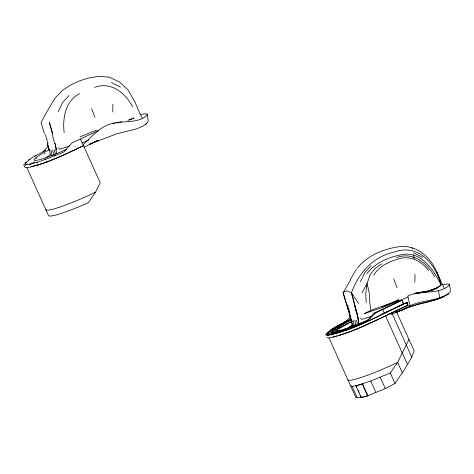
<?xml version="1.0" encoding="UTF-8"?>
<svg xmlns="http://www.w3.org/2000/svg" width="474" height="474" viewBox="0 0 474 474"><rect width="100%" height="100%" fill="white"/><g stroke="black" fill="none" stroke-linecap="round" stroke-linejoin="round"><path stroke-width="0.71" d="M112.782 111.983L112.895 104.268M414.863 282.196L414.981 274.482M139.818 114.584L145.299 113.801L147.224 114.139L146.798 115.478C138.242 123.122 125.871 120.888 115.389 122.796C101.608 124.721 92.821 135.611 83.347 144.552M442.556 284.649L447.385 284.015L449.311 284.353L448.878 285.686C437.372 295.349 420.74 289.478 407.8 295.983L410.046 305.777L395.109 313M408.985 339.473L397.615 362.373L390.298 372.985L370.769 381.037L355.909 385.854L361.224 397.65L367.587 395.855L385.297 388.579L395.02 383.472C401.976 373.062 409.678 362.77 414.223 351.098L396.033 310.725M358.936 323.801L357.141 313.587L351.489 292.772C358.759 272.698 372.866 256.837 394.214 252.032C418.607 243.369 435.286 263.591 441.152 285.052C436.204 289.904 429.243 291.119 422.761 292.654M26.965 167.808L48.437 215.474A42.5 4.651 -24.2 0 0 88.211 202.783L95.529 192.166L100.198 182.763L82.606 143.705M58.243 111.544L62.989 102.046L69.05 95.452M360.323 281.752L365.069 272.254L371.13 265.665M51.305 155.039L51.98 155.039L50.937 149.956M353.391 325.247L354.066 325.247L353.023 320.163M362.029 292.731L367.089 283.399L370.289 274.476L375.307 268.308L381.641 263.894M354.807 320.163L355.755 325.247L352.378 325.247L349.433 313.587L343.117 292.772L350.582 279.779M350.428 279.429L356.537 268.995M83.88 145.583C65.305 154.133 46.754 164.022 26.491 167.766L24.826 167.144L23.7 164.644L25.229 163.963C29.915 157.415 38.424 154.737 45.083 150.596M326.912 337.352L328.577 337.98C356.851 332.31 382.032 316.715 408.09 305.114L406.965 302.613C380.906 314.215 355.725 329.809 327.451 335.479L325.786 334.857C330.816 327.937 339.828 325.051 346.95 320.697M325.786 334.857L336.232 330.182C339.888 325.075 346.547 323.055 351.696 319.749M373.702 275.24C378.868 266.424 388.591 261.808 398.047 259.053C409.98 255.006 421.475 260.913 428.573 270.601M368.245 320.347C356.845 325.123 345.475 330.769 333.169 332.718L331.776 332.173C336.244 325.146 346.411 324.489 350.956 317.556M89.918 144.108L117.054 133.698L136.417 128.975L142.911 126.149L146.519 123.684L148.214 121.012L147.224 114.139M366.876 273.711C375.627 261.974 390.386 256.517 404.381 254.188C422.814 252.849 433.906 270.66 441.152 285.052L432.922 290.106M48.484 146.004L43.762 151.259L42.962 151.443L45.504 150.169M350.57 316.211C345.108 324.891 332.973 325.828 327.315 334.17L328.891 334.78C356.507 329.211 381.066 313.918 406.532 302.613L406.965 302.613M64.897 150.726L72.054 142.846L98.924 130.314M367.131 321.656L366.977 320.934L374.134 313.059L402.023 300.202L403.718 303.97L394.718 308.147M357.378 268.094C367.818 255.113 384.236 248.542 400.423 246.563C416.273 245.242 430.238 256.582 436.086 270.719M367.095 321.473L375.402 313.059L402.023 300.202M54.581 155.946L65.051 151.443M356.661 326.159L359.108 323.736L368.766 319.577M55.707 158.446L68.138 152.829M357.787 328.654L358.148 328.304L349.368 331.759M50.232 154.613L45.705 158.073M350.819 318.487L343.117 292.772L344.77 291.451L346.648 290.793L351.489 292.772L358.664 303.532M347.792 328.281L352.318 324.826M79.561 93.68C65.43 100.755 62.396 118.251 64.144 132.554M44.752 159.815L54.937 155.591M45.877 162.315L56.062 158.091M346.838 330.023L351.832 326.604L359.108 323.736M347.963 332.523L348.692 332.019L341.185 334.638M336.125 329.815L351.886 321.283M336.119 330.159L352.259 321.313M349.539 327.03L351.945 325.602M36.237 162.778L45.486 159.311M37.363 165.278L46.612 161.812M338.323 332.991L345.522 328.796L351.832 326.604M339.449 335.491L340.504 334.875L338.377 335.474M398.604 299.473C387.732 305.529 375.159 307.484 364.429 313.61L380.675 308.106L408.061 297.109M355.909 385.854L362.58 383.893L367.895 395.689L362.231 397.283M361.224 397.65L361.526 397.479L360.637 395.517M49.616 149.541L48.419 150.193A32.724 3.573 -24.2 0 0 35.36 160.437A32.724 3.573 -24.2 0 0 64.778 150.181L66.686 149.363M34.726 161.966L29.619 164.644M345.522 328.796L340.616 330.182L331.699 334.857M30.745 167.144L32.048 166.463M332.831 337.352L336.967 335.87M348.171 320.934L351.323 319.352M83.993 147.242L97.537 140.559L89.876 144.078M25.365 165.272L26.811 164.573L30.923 163.963L37.292 162.167M81.978 143.083L88.982 139.866M76.806 148.789L82.784 145.903M327.451 335.479L337.452 330.651L340.616 330.182M380.895 314.647L392.051 309.433M358.818 328.014L378.222 319.322L408.09 305.114M69.471 152.213L76.474 149.156M129.337 120.106L134.024 117.99L127.838 120.313M431.423 290.313L436.11 288.198L429.924 290.521L414.566 293.347L423.809 291.966L419.597 293.21M410.046 305.777C422.749 299.704 438.373 301.274 449.808 292.482L450.3 291.22L450.134 288.18L449.311 284.353M96.352 130.113L80.023 136.844M398.433 300.326L382.103 307.057M438.616 298.786L428.49 301.588M439.896 298.247L443.095 296.89M390.795 314.487L399.623 310.772M354.961 325.579L355.755 325.247M405.981 303.212L407.96 302.388M24.808 162.778L26.295 162.167M326.888 332.991L337.055 328.796M396.643 312.259L406.52 308.272M429.924 290.521L437.84 287.671M28.582 159.815L29.927 159.311M330.668 330.023L339.852 326.604M409.186 307.182L418.086 304.047L427.809 301.754M145.269 124.093L146.519 123.684M447.355 294.307L448.6 293.892C434.308 303.36 415.781 302.418 400.82 310.873L400.518 310.731M69.477 146.057L59.7 149.221L58.355 147.781M371.563 316.265L361.781 319.429L360.441 317.989M34.774 155.946L35.888 155.591M35.9 158.446L37.013 158.091M336.86 326.153L344.438 323.736M337.986 328.654L339.094 328.304M32.759 166.261L38.418 164.668M44.088 153.943L44.888 153.76M350.499 320.4L345.042 321.656M346.168 324.151L346.968 323.967M112.889 123.69L114.927 123.246M116.29 122.95L121.723 121.759M414.975 293.898L423.809 291.966M94.604 87.317C111.005 81.321 125.148 92.726 132.519 106.626M396.685 257.524C413.091 251.528 427.234 262.934 434.605 276.84M350.517 385.688L352.099 386.298L356.211 385.688L356.804 386.997M80.284 139.315L80.627 139.315L82.322 143.083M382.364 309.528L382.714 309.528L384.408 313.29L384.064 313.29M374.134 313.059L375.402 313.059M361.526 397.479L355.832 397.479L329.045 338.015M75.01 146.614L75.348 146.656M377.097 316.822L377.434 316.869M378.222 319.322L378.56 319.369M25.229 163.963L26.811 164.573M336.232 330.182L337.452 330.651M98.432 140.523L98.74 140.665M111.479 82.63L120.42 87.109M413.565 252.838L422.506 257.323M411.242 247.315L412.57 248.494M343.117 292.772L343.816 294.034M444.571 288.719L441.294 282.243L437.016 272.082M142.484 118.512L139.208 112.036L134.93 101.869L128.205 90.232L119.46 81.978L109.162 77.108L98.337 76.35L87.886 78.198L78.69 81.137L70.33 85.213L62.372 90.469L55.298 97.887L48.342 109.221L41.031 122.559L44.467 133.733M406.532 302.613L407.658 305.114M402.527 302.086L403.374 303.97M391.785 312.775L411.894 357.42M385.534 315.791L407.296 364.109M402.396 372.985L397.615 362.373A42.5 4.651 -24.2 0 1 347.833 379.721M390.298 372.985L395.02 383.472M380.225 377.322L385.297 388.579M370.769 381.037L375.841 392.3M362.278 384.059L367.587 395.855M358.279 390.274L359.162 392.241M352.099 386.298L357.135 397.479M436.447 271.359L438.029 275.252M438.817 277.195L440.393 281.082M393.669 278.813L397.022 287.599M91.583 108.605L94.942 117.386M351.489 292.772L358.178 318.487M52.792 134.444L49.403 122.559L52.537 133.733M347.561 304.865L350.061 313.699M45.474 134.652L47.975 143.486M349.433 313.587L351.187 320.181M354.451 304.865L356.679 313.699M52.371 134.652L54.593 143.486M357.888 319.749L358.824 323.872M55.808 149.535L56.738 153.665M438.586 290.912L439.635 297.891M366.864 320.4L366.977 320.934M357.141 313.587L358.445 320.181M52.727 149.95L53.669 155.039M413.47 254.816L414.187 258.834M356.596 320.163L357.443 325.247M54.516 149.956L55.239 154.311M370.893 310.049L369.744 302.4L369.418 294.04L367.089 283.399L365.727 293.388L366.23 302.762M351.578 319.749L352.378 325.247M49.492 149.535L50.291 155.039M95.517 192.166A42.5 4.645 -24.3 0 1 45.747 209.514M48.739 148.273L47.347 143.379L49.1 149.974L48.739 148.273M56.092 148.273L55.061 143.379L56.359 149.974L56.092 148.273"/></g></svg>
